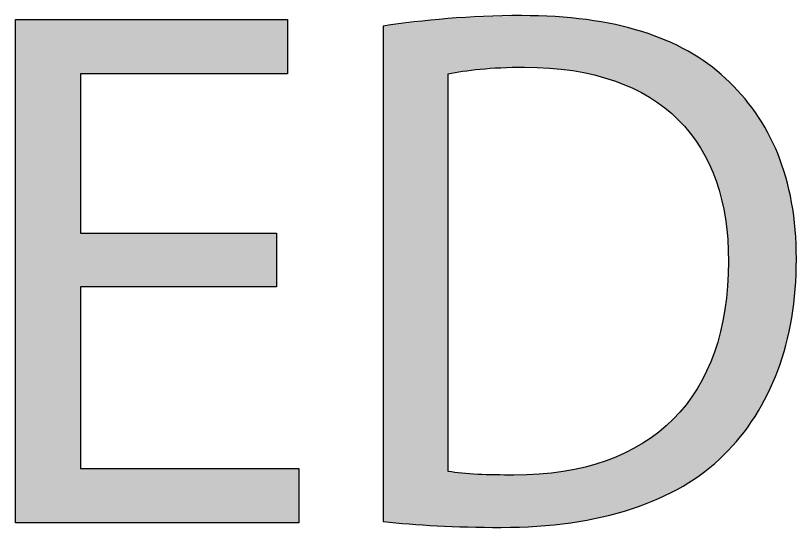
# Model space of a CAD drawing. Extents: x 4 to 571, y -212 to -4.
# Drawn here: x 460.51 to 469.92, y -171.86 to -165.7 of the extents above; entities that cross this region are included whole.
import ezdxf

# ---------------------------------------------------------------- set-up
doc = ezdxf.new("R2010")
doc.units = 0
doc.layers.add('LAYER_1', color=7, linetype='CONTINUOUS')

# ---------------------------------------------------------------- blocks, each defined once
blk = doc.blocks.new('*U8')
at = {"layer": 'LAYER_1', "color": 250, "extrusion": (0, 0, -1)}
for points in [[(-460.5104, -171.8104), (-460.5104, -165.7442), (-461.2935, -171.8104)], [(-461.2935, -171.8104), (-460.5104, -165.7442), (-461.2935, -165.7442)], [(-463.6516, -166.4012), (-463.6516, -165.7442), (-463.7867, -166.4012)], [(-463.7867, -166.4012), (-463.6516, -165.7442), (-463.7867, -165.7442)], [(-463.6516, -171.8104), (-463.6516, -171.1534), (-463.7867, -171.8104)], [(-463.7867, -171.8104), (-463.6516, -171.1534), (-463.7867, -171.1534)], [(-463.7867, -171.8104), (-463.7867, -171.1534), (-463.9217, -171.8104)], [(-463.9217, -171.8104), (-463.7867, -171.1534), (-463.9217, -171.1534)]]:
    blk.add_solid(points, dxfattribs=at)
at = {"layer": 'LAYER_1', "color": 250}
for points in [[(461.2935, -166.4012), (461.2935, -165.7442), (463.6516, -166.4012)], [(463.6516, -166.4012), (461.2935, -165.7442), (463.6516, -165.7442)], [(461.2935, -168.9663), (461.2935, -168.3182), (463.6516, -168.9663)], [(463.6516, -168.9663), (461.2935, -168.3182), (463.6516, -168.3182)], [(461.2935, -171.8104), (461.2935, -171.1534), (463.6516, -171.8104)], [(463.6516, -171.8104), (461.2935, -171.1534), (463.6516, -171.1534)]]:
    blk.add_solid(points, dxfattribs=at)
blk = doc.blocks.new('*U9')
at = {"layer": 'LAYER_1', "color": 250}
for points in [[(466.077, -166.3482), (465.7214, -165.735), (466.077, -165.7205)], [(466.1063, -166.3438), (466.077, -165.7205), (466.1063, -165.7193)], [(466.3605, -166.3326), (466.1063, -165.7193), (466.3605, -165.709)], [(466.5135, -166.3258), (466.3605, -165.709), (466.5135, -165.7028)], [(466.6037, -166.3218), (466.5135, -165.7028), (466.6037, -165.6991)], [(466.6396, -166.3203), (466.6396, -165.7002), (466.7911, -166.3256)], [(466.7911, -166.3256), (466.7911, -165.7047), (466.8184, -166.3265)], [(466.8184, -166.3265), (466.8184, -165.7055), (466.9402, -166.3308)], [(466.9402, -166.3308), (466.9402, -165.7092), (467.0105, -166.3386)], [(467.0105, -166.3386), (467.0105, -165.7113), (467.1052, -166.3492)], [(467.1052, -166.3492), (467.1052, -165.7204), (467.1974, -166.3595)], [(465.5889, -171.8453), (464.9387, -165.8252), (465.5889, -165.75)], [(465.7171, -171.8485), (465.5889, -165.75), (465.7171, -165.7351)], [(465.5889, -171.8453), (465.5889, -165.75), (465.7171, -171.8485)], [(465.7214, -171.8486), (465.7171, -165.7351), (465.7214, -165.735)], [(465.7171, -171.8485), (465.7171, -165.7351), (465.7214, -171.8486)], [(467.1974, -166.3595), (467.1974, -165.7293), (467.221, -166.3621)], [(467.221, -166.3621), (467.221, -165.7316), (467.3736, -166.3922)], [(467.3736, -166.3922), (467.3736, -165.7463), (467.3875, -166.3949)], [(467.3875, -166.3949), (467.3875, -165.7476), (467.482, -166.4136)], [(467.482, -166.4136), (467.482, -165.764), (467.5779, -166.4418)], [(467.5779, -166.4418), (467.5779, -165.7806), (467.6234, -166.4552)], [(467.6234, -166.4552), (467.6234, -165.7885), (467.7234, -166.4846)], [(467.7234, -166.4846), (467.7234, -165.8057), (467.7354, -166.4895)], [(467.7354, -166.4895), (467.7354, -165.8078), (467.8545, -166.5379)], [(464.9387, -171.7924), (464.9387, -165.8252), (465.5889, -171.8453)], [(467.8545, -166.5379), (467.8545, -165.839), (467.9312, -166.5691)], [(467.9312, -166.5691), (467.9312, -165.8591), (467.9451, -166.5747)], [(467.9451, -166.5747), (467.9451, -165.8628), (468.0548, -166.6337)], [(468.0548, -166.6337), (468.0548, -165.8915), (468.0666, -166.64)], [(468.0666, -166.64), (468.0666, -165.8958), (468.1471, -166.6833)], [(468.1471, -166.6833), (468.1471, -165.9254), (468.2558, -166.7587)], [(468.2558, -166.7587), (468.2558, -165.9652), (468.2594, -166.7612)], [(468.2594, -166.7612), (468.2594, -165.9665), (468.3296, -166.8098)], [(468.3296, -166.8098), (468.3296, -165.9922), (468.3465, -166.8247)], [(468.3465, -166.8247), (468.3465, -165.9984), (468.4329, -166.901)], [(468.4329, -166.901), (468.4329, -166.0409), (468.4925, -166.9536)], [(468.4925, -166.9536), (468.4925, -166.0701), (468.5502, -167.0183)], [(468.5502, -167.0183), (468.5502, -166.0984), (468.5867, -167.0592)], [(468.5867, -167.0592), (468.5867, -166.1164), (468.6109, -167.0863)], [(468.6109, -167.0863), (468.6109, -166.1282), (468.6359, -167.1142)], [(468.6359, -167.1142), (468.6359, -166.1442), (468.7208, -167.2353)], [(468.7208, -167.2353), (468.7208, -166.1986), (468.7598, -167.291)], [(468.7598, -167.291), (468.7598, -166.2235), (468.8129, -167.3889)], [(468.8129, -167.3889), (468.8129, -166.2576), (468.8347, -167.429)], [(468.8347, -167.429), (468.8347, -166.2715), (468.8488, -167.4549)], [(468.8488, -167.4549), (468.8488, -166.2806), (468.8643, -167.4834)], [(468.8643, -167.4834), (468.8643, -166.2933), (468.9284, -167.6399)], [(468.9284, -167.6399), (468.9284, -166.3461), (468.9494, -167.6909)], [(468.9494, -167.6909), (468.9494, -166.3634), (469.0017, -167.8676)], [(469.0017, -167.8676), (469.0017, -166.4065), (469.0151, -167.9129)], [(469.0151, -167.9129), (469.0151, -166.4175), (469.0425, -168.0522)], [(469.0425, -168.0522), (469.0425, -166.4401), (469.0543, -168.112)], [(469.0543, -168.112), (469.0543, -166.4498), (469.0608, -168.145)], [(469.0608, -168.145), (469.0608, -166.4551), (469.0615, -168.1488)], [(469.0615, -168.1488), (469.0615, -166.4559), (469.086, -168.3734)], [(469.086, -168.3734), (469.086, -166.4808), (469.0887, -168.3981)], [(469.0887, -168.3981), (469.0887, -166.4836), (469.0966, -168.6602)], [(469.0966, -170.9316), (469.0887, -168.8832), (469.0966, -168.6602)], [(469.0887, -170.9404), (469.086, -168.959), (469.0887, -168.8832)], [(469.086, -170.9433), (469.0615, -169.1767), (469.086, -168.959)], [(469.0608, -170.9712), (469.0543, -169.2411), (469.0608, -169.1833)], [(469.0615, -170.9703), (469.0608, -169.1833), (469.0615, -169.1767)], [(469.0543, -170.9783), (469.0425, -169.3004), (469.0543, -169.2411)], [(469.0425, -170.9913), (469.0151, -169.4385), (469.0425, -169.3004)], [(469.0151, -171.0152), (469.0017, -169.506), (469.0151, -169.4385)], [(469.0017, -171.0269), (468.9494, -169.6828), (469.0017, -169.506)], [(468.9284, -171.0908), (468.8643, -169.9107), (468.9284, -169.7535)], [(468.9494, -171.0726), (468.9284, -169.7535), (468.9494, -169.6828)], [(468.8488, -171.1603), (468.8347, -169.9831), (468.8488, -169.9486)], [(468.8643, -171.1468), (468.8488, -169.9486), (468.8643, -169.9107)], [(468.8129, -171.1916), (468.7598, -170.1221), (468.8129, -170.0235)], [(468.8347, -171.1726), (468.8129, -170.0235), (468.8347, -169.9831)], [(468.7598, -171.2271), (468.7208, -170.1945), (468.7598, -170.1221)], [(468.7208, -171.2531), (468.6359, -170.3168), (468.7208, -170.1945)], [(468.6359, -171.3098), (468.6109, -170.3527), (468.6359, -170.3168)], [(468.5867, -171.3426), (468.5502, -170.4288), (468.5867, -170.3875)], [(468.6109, -171.3264), (468.5867, -170.3875), (468.6109, -170.3527)], [(468.4925, -171.3963), (468.4329, -170.5616), (468.4925, -170.4942)], [(468.5502, -171.3669), (468.4925, -170.4942), (468.5502, -170.4288)], [(468.4329, -171.4266), (468.3465, -170.6387), (468.4329, -170.5616)], [(468.3296, -171.4792), (468.2594, -170.7164), (468.3296, -170.6538)], [(468.3465, -171.4706), (468.3296, -170.6538), (468.3465, -170.6387)], [(468.1471, -171.5582), (468.0666, -170.8518), (468.1471, -170.7953)], [(468.2558, -171.5168), (468.1471, -170.7953), (468.2558, -170.719)], [(468.2594, -171.5149), (468.2558, -170.719), (468.2594, -170.7164)], [(468.0548, -171.5934), (467.9451, -170.9179), (468.0548, -170.8582)], [(468.0666, -171.5889), (468.0548, -170.8582), (468.0666, -170.8518)], [(467.8545, -171.6616), (467.7354, -171.0163), (467.8545, -170.9672)], [(467.9312, -171.6405), (467.8545, -170.9672), (467.9312, -170.9255)], [(467.9451, -171.6352), (467.9312, -170.9255), (467.9451, -170.9179)], [(467.5779, -171.7377), (467.482, -171.1047), (467.5779, -171.0761)], [(467.6234, -171.7252), (467.5779, -171.0761), (467.6234, -171.0625)], [(467.7234, -171.6977), (467.6234, -171.0625), (467.7234, -171.0213)], [(467.7354, -171.6944), (467.7234, -171.0213), (467.7354, -171.0163)], [(467.1974, -171.8078), (467.1052, -171.1909), (467.1974, -171.1725)], [(467.221, -171.8034), (467.1974, -171.1725), (467.221, -171.1677)], [(467.3736, -171.7753), (467.221, -171.1677), (467.3736, -171.1372)], [(467.3875, -171.7728), (467.3736, -171.1372), (467.3875, -171.133)], [(467.482, -171.7553), (467.3875, -171.133), (467.482, -171.1047)], [(465.7214, -171.8486), (465.7214, -171.1894), (466.077, -171.8574)], [(466.077, -171.8574), (466.077, -171.2254), (466.1063, -171.8581)], [(466.1063, -171.8581), (466.1063, -171.226), (466.3605, -171.8644)], [(466.6037, -171.8564), (466.5135, -171.2343), (466.6037, -171.2311)], [(466.6396, -171.8552), (466.6037, -171.2311), (466.6396, -171.2298)], [(466.7911, -171.8502), (466.6396, -171.2298), (466.7911, -171.2244)], [(466.8184, -171.8473), (466.7911, -171.2244), (466.8184, -171.2234)], [(466.9402, -171.8346), (466.8184, -171.2234), (466.9402, -171.2096)], [(467.0105, -171.8273), (466.9402, -171.2096), (467.0105, -171.2017)], [(467.1052, -171.8174), (467.0105, -171.2017), (467.1052, -171.1909)]]:
    blk.add_solid(points, dxfattribs=at)
at = {"layer": 'LAYER_1', "color": 250, "extrusion": (0, 0, -1)}
for points in [[(-466.077, -166.3482), (-466.077, -165.7205), (-466.1063, -166.3438)], [(-466.1063, -166.3438), (-466.1063, -165.7193), (-466.3605, -166.3326)], [(-466.3605, -166.3326), (-466.3605, -165.709), (-466.5135, -166.3258)], [(-466.5135, -166.3258), (-466.5135, -165.7028), (-466.6037, -166.3218)], [(-466.6037, -166.3218), (-466.6037, -165.6991), (-466.6396, -166.3203)], [(-466.6396, -166.3203), (-466.6037, -165.6991), (-466.6396, -165.7002)], [(-466.7911, -166.3256), (-466.6396, -165.7002), (-466.7911, -165.7047)], [(-466.8184, -166.3265), (-466.7911, -165.7047), (-466.8184, -165.7055)], [(-466.9402, -166.3308), (-466.8184, -165.7055), (-466.9402, -165.7092)], [(-467.0105, -166.3386), (-466.9402, -165.7092), (-467.0105, -165.7113)], [(-467.1052, -166.3492), (-467.0105, -165.7113), (-467.1052, -165.7204)], [(-467.1974, -166.3595), (-467.1052, -165.7204), (-467.1974, -165.7293)], [(-465.7214, -166.4012), (-465.7214, -165.735), (-466.077, -166.3482)], [(-467.221, -166.3621), (-467.1974, -165.7293), (-467.221, -165.7316)], [(-467.3736, -166.3922), (-467.221, -165.7316), (-467.3736, -165.7463)], [(-467.3875, -166.3949), (-467.3736, -165.7463), (-467.3875, -165.7476)], [(-467.482, -166.4136), (-467.3875, -165.7476), (-467.482, -165.764)], [(-467.5779, -166.4418), (-467.482, -165.764), (-467.5779, -165.7806)], [(-467.6234, -166.4552), (-467.5779, -165.7806), (-467.6234, -165.7885)], [(-467.7234, -166.4846), (-467.6234, -165.7885), (-467.7234, -165.8057)], [(-467.7354, -166.4895), (-467.7234, -165.8057), (-467.7354, -165.8078)], [(-467.8545, -166.5379), (-467.7354, -165.8078), (-467.8545, -165.839)], [(-467.9312, -166.5691), (-467.8545, -165.839), (-467.9312, -165.8591)], [(-467.9451, -166.5747), (-467.9312, -165.8591), (-467.9451, -165.8628)], [(-468.0548, -166.6337), (-467.9451, -165.8628), (-468.0548, -165.8915)], [(-468.0666, -166.64), (-468.0548, -165.8915), (-468.0666, -165.8958)], [(-468.1471, -166.6833), (-468.0666, -165.8958), (-468.1471, -165.9254)], [(-468.2558, -166.7587), (-468.1471, -165.9254), (-468.2558, -165.9652)], [(-468.2594, -166.7612), (-468.2558, -165.9652), (-468.2594, -165.9665)], [(-468.3296, -166.8098), (-468.2594, -165.9665), (-468.3296, -165.9922)], [(-468.3465, -166.8247), (-468.3296, -165.9922), (-468.3465, -165.9984)], [(-468.4329, -166.901), (-468.3465, -165.9984), (-468.4329, -166.0409)], [(-468.4925, -166.9536), (-468.4329, -166.0409), (-468.4925, -166.0701)], [(-468.5502, -167.0183), (-468.4925, -166.0701), (-468.5502, -166.0984)], [(-468.5867, -167.0592), (-468.5502, -166.0984), (-468.5867, -166.1164)], [(-468.6109, -167.0863), (-468.5867, -166.1164), (-468.6109, -166.1282)], [(-468.6359, -167.1142), (-468.6109, -166.1282), (-468.6359, -166.1442)], [(-468.7208, -167.2353), (-468.6359, -166.1442), (-468.7208, -166.1986)], [(-468.7598, -167.291), (-468.7208, -166.1986), (-468.7598, -166.2235)], [(-468.8129, -167.3889), (-468.7598, -166.2235), (-468.8129, -166.2576)], [(-468.8347, -167.429), (-468.8129, -166.2576), (-468.8347, -166.2715)], [(-468.8488, -167.4549), (-468.8347, -166.2715), (-468.8488, -166.2806)], [(-468.8643, -167.4834), (-468.8488, -166.2806), (-468.8643, -166.2933)], [(-468.9284, -167.6399), (-468.8643, -166.2933), (-468.9284, -166.3461)], [(-468.9494, -167.6909), (-468.9284, -166.3461), (-468.9494, -166.3634)], [(-469.0017, -167.8676), (-468.9494, -166.3634), (-469.0017, -166.4065)], [(-469.0151, -167.9129), (-469.0017, -166.4065), (-469.0151, -166.4175)], [(-469.0425, -168.0522), (-469.0151, -166.4175), (-469.0425, -166.4401)], [(-469.0543, -168.112), (-469.0425, -166.4401), (-469.0543, -166.4498)], [(-469.0608, -168.145), (-469.0543, -166.4498), (-469.0608, -166.4551)], [(-469.0615, -168.1488), (-469.0608, -166.4551), (-469.0615, -166.4559)], [(-469.086, -168.3734), (-469.0615, -166.4559), (-469.086, -166.4808)], [(-469.0887, -168.3981), (-469.086, -166.4808), (-469.0887, -166.4836)], [(-469.0966, -168.6602), (-469.0887, -166.4836), (-469.0966, -166.4917)], [(-469.0966, -170.9316), (-469.0966, -166.4917), (-469.2429, -170.7704)], [(-469.2429, -170.7704), (-469.0966, -166.4917), (-469.2429, -166.6408)], [(-469.2429, -170.7704), (-469.2429, -166.6408), (-469.2525, -170.757)], [(-469.2525, -170.757), (-469.2429, -166.6408), (-469.2525, -166.6506)], [(-469.2525, -170.757), (-469.2525, -166.6506), (-469.4182, -170.5267)], [(-469.4182, -170.5267), (-469.2525, -166.6506), (-469.4182, -166.8614)], [(-469.4182, -170.5267), (-469.4182, -166.8614), (-469.4221, -170.5197)], [(-469.4221, -170.5197), (-469.4182, -166.8614), (-469.4221, -166.8663)], [(-469.4221, -170.5197), (-469.4221, -166.8663), (-469.568, -170.261)], [(-469.568, -170.261), (-469.4221, -166.8663), (-469.568, -167.1023)], [(-469.568, -170.261), (-469.568, -167.1023), (-469.5686, -170.2598)], [(-469.5686, -170.2598), (-469.568, -167.1023), (-469.5686, -167.1032)], [(-469.5686, -170.2598), (-469.5686, -167.1032), (-469.6908, -169.9768)], [(-469.6908, -169.9768), (-469.5686, -167.1032), (-469.6908, -167.3619)], [(-469.6908, -169.9768), (-469.6908, -167.3619), (-469.6918, -169.9743)], [(-469.6918, -169.9743), (-469.6908, -167.3619), (-469.6918, -167.365)], [(-469.6918, -169.9743), (-469.6918, -167.365), (-469.7876, -169.6717)], [(-469.7876, -169.6717), (-469.6918, -167.365), (-469.7876, -167.6435)], [(-469.7876, -169.6717), (-469.7876, -167.6435), (-469.789, -169.6673)], [(-469.789, -169.6673), (-469.7876, -167.6435), (-469.789, -167.6495)], [(-469.789, -169.6673), (-469.789, -167.6495), (-469.8582, -169.3454)], [(-469.8582, -169.3454), (-469.789, -167.6495), (-469.8582, -167.9486)], [(-469.8582, -169.3454), (-469.8582, -167.9486), (-469.8591, -169.3409)], [(-469.8591, -169.3409), (-469.8582, -167.9486), (-469.8591, -167.9561)], [(-469.8591, -169.3409), (-469.8591, -167.9561), (-469.9012, -168.9986)], [(-469.9012, -168.9986), (-469.8591, -167.9561), (-469.9012, -168.2783)], [(-469.9012, -168.9986), (-469.9012, -168.2783), (-469.9016, -168.9959)], [(-469.9016, -168.9959), (-469.9012, -168.2783), (-469.9016, -168.2864)], [(-469.9016, -168.9959), (-469.9016, -168.2864), (-469.9158, -168.6333)], [(-469.0887, -170.9404), (-469.0887, -168.8832), (-469.0966, -170.9316)], [(-469.086, -170.9433), (-469.086, -168.959), (-469.0887, -170.9404)], [(-469.0608, -170.9712), (-469.0608, -169.1833), (-469.0615, -170.9703)], [(-469.0615, -170.9703), (-469.0615, -169.1767), (-469.086, -170.9433)], [(-469.0543, -170.9783), (-469.0543, -169.2411), (-469.0608, -170.9712)], [(-469.0425, -170.9913), (-469.0425, -169.3004), (-469.0543, -170.9783)], [(-469.0151, -171.0152), (-469.0151, -169.4385), (-469.0425, -170.9913)], [(-469.0017, -171.0269), (-469.0017, -169.506), (-469.0151, -171.0152)], [(-468.9284, -171.0908), (-468.9284, -169.7535), (-468.9494, -171.0726)], [(-468.9494, -171.0726), (-468.9494, -169.6828), (-469.0017, -171.0269)], [(-468.8488, -171.1603), (-468.8488, -169.9486), (-468.8643, -171.1468)], [(-468.8643, -171.1468), (-468.8643, -169.9107), (-468.9284, -171.0908)], [(-468.8129, -171.1916), (-468.8129, -170.0235), (-468.8347, -171.1726)], [(-468.8347, -171.1726), (-468.8347, -169.9831), (-468.8488, -171.1603)], [(-468.7598, -171.2271), (-468.7598, -170.1221), (-468.8129, -171.1916)], [(-468.7208, -171.2531), (-468.7208, -170.1945), (-468.7598, -171.2271)], [(-468.6359, -171.3098), (-468.6359, -170.3168), (-468.7208, -171.2531)], [(-468.5867, -171.3426), (-468.5867, -170.3875), (-468.6109, -171.3264)], [(-468.6109, -171.3264), (-468.6109, -170.3527), (-468.6359, -171.3098)], [(-468.4925, -171.3963), (-468.4925, -170.4942), (-468.5502, -171.3669)], [(-468.5502, -171.3669), (-468.5502, -170.4288), (-468.5867, -171.3426)], [(-468.4329, -171.4266), (-468.4329, -170.5616), (-468.4925, -171.3963)], [(-468.3296, -171.4792), (-468.3296, -170.6538), (-468.3465, -171.4706)], [(-468.3465, -171.4706), (-468.3465, -170.6387), (-468.4329, -171.4266)], [(-468.1471, -171.5582), (-468.1471, -170.7953), (-468.2558, -171.5168)], [(-468.2558, -171.5168), (-468.2558, -170.719), (-468.2594, -171.5149)], [(-468.2594, -171.5149), (-468.2594, -170.7164), (-468.3296, -171.4792)], [(-468.0548, -171.5934), (-468.0548, -170.8582), (-468.0666, -171.5889)], [(-468.0666, -171.5889), (-468.0666, -170.8518), (-468.1471, -171.5582)], [(-467.8545, -171.6616), (-467.8545, -170.9672), (-467.9312, -171.6405)], [(-467.9312, -171.6405), (-467.9312, -170.9255), (-467.9451, -171.6352)], [(-467.9451, -171.6352), (-467.9451, -170.9179), (-468.0548, -171.5934)], [(-467.5779, -171.7377), (-467.5779, -171.0761), (-467.6234, -171.7252)], [(-467.6234, -171.7252), (-467.6234, -171.0625), (-467.7234, -171.6977)], [(-467.7234, -171.6977), (-467.7234, -171.0213), (-467.7354, -171.6944)], [(-467.7354, -171.6944), (-467.7354, -171.0163), (-467.8545, -171.6616)], [(-467.1974, -171.8078), (-467.1974, -171.1725), (-467.221, -171.8034)], [(-467.221, -171.8034), (-467.221, -171.1677), (-467.3736, -171.7753)], [(-467.3736, -171.7753), (-467.3736, -171.1372), (-467.3875, -171.7728)], [(-467.3875, -171.7728), (-467.3875, -171.133), (-467.482, -171.7553)], [(-467.482, -171.7553), (-467.482, -171.1047), (-467.5779, -171.7377)], [(-466.077, -171.8574), (-465.7214, -171.1894), (-466.077, -171.2254)], [(-466.1063, -171.8581), (-466.077, -171.2254), (-466.1063, -171.226)], [(-466.3605, -171.8644), (-466.1063, -171.226), (-466.3605, -171.2312)], [(-466.3605, -171.8644), (-466.3605, -171.2312), (-466.5135, -171.8594)], [(-466.5135, -171.8594), (-466.3605, -171.2312), (-466.5135, -171.2343)], [(-466.5135, -171.8594), (-466.5135, -171.2343), (-466.6037, -171.8564)], [(-466.6037, -171.8564), (-466.6037, -171.2311), (-466.6396, -171.8552)], [(-466.6396, -171.8552), (-466.6396, -171.2298), (-466.7911, -171.8502)], [(-466.7911, -171.8502), (-466.7911, -171.2244), (-466.8184, -171.8473)], [(-466.8184, -171.8473), (-466.8184, -171.2234), (-466.9402, -171.8346)], [(-466.9402, -171.8346), (-466.9402, -171.2096), (-467.0105, -171.8273)], [(-467.0105, -171.8273), (-467.0105, -171.2017), (-467.1052, -171.8174)], [(-467.1052, -171.8174), (-467.1052, -171.1909), (-467.1974, -171.8078)]]:
    blk.add_solid(points, dxfattribs=at)
blk = doc.blocks.new('BLOCK_2')
at = {"layer": 'LAYER_1'}
blk.add_lwpolyline([(463.6516, -168.9663), (461.2935, -168.9663), (461.2935, -171.1534), (463.9217, -171.1534), (463.9217, -171.8104), (460.5104, -171.8104), (460.5104, -165.7442), (463.7867, -165.7442), (463.7867, -166.4012), (461.2935, -166.4012), (461.2935, -168.3182), (463.6516, -168.3182), (463.6516, -168.9663)], dxfattribs=at)
for points, knots in [([(464.9387, -165.8252), (465.4155, -165.7532), (465.9826, -165.6991), (466.6037, -165.6991), (467.7286, -165.6991), (468.5295, -165.9602), (469.0608, -166.4551), (469.6006, -166.9502), (469.9158, -167.6521), (469.9158, -168.6333), (469.9158, -169.6232), (469.6096, -170.4334), (469.0425, -170.9913), (468.4758, -171.5583), (467.5398, -171.8644), (466.3605, -171.8644), (465.8027, -171.8644), (465.3346, -171.8374), (464.9387, -171.7924), (464.9387, -171.7924), (464.9387, -165.8252), (464.9387, -165.8252)], [0, 0, 0, 0, 1, 1, 1, 2, 2, 2, 3, 3, 3, 4, 4, 4, 5, 5, 5, 6, 6, 6, 7, 7, 7, 7]), ([(465.7214, -171.1894), (465.9195, -171.2254), (466.2075, -171.2343), (466.5135, -171.2343), (468.1878, -171.2343), (469.0966, -170.2983), (469.0966, -168.6602), (469.1056, -167.2292), (468.2956, -166.3203), (466.6396, -166.3203), (466.2348, -166.3203), (465.9285, -166.3561), (465.7214, -166.4012), (465.7214, -166.4012), (465.7214, -171.1894), (465.7214, -171.1894)], [0, 0, 0, 0, 1, 1, 1, 2, 2, 2, 3, 3, 3, 4, 4, 4, 5, 5, 5, 5])]:
    blk.add_open_spline(points, degree=3, knots=knots, dxfattribs=at)
at = {"layer": 'LAYER_1', "color": 250}
for name in ['*U9', '*U8']:
    blk.add_blockref(name, (0, 0), dxfattribs=at)

msp = doc.modelspace()

# ---------------------------------------------------------------- block references
at = {"layer": 'LAYER_1'}
msp.add_blockref('BLOCK_2', (0, 0), dxfattribs=at)

doc.saveas('drawing.dxf')
